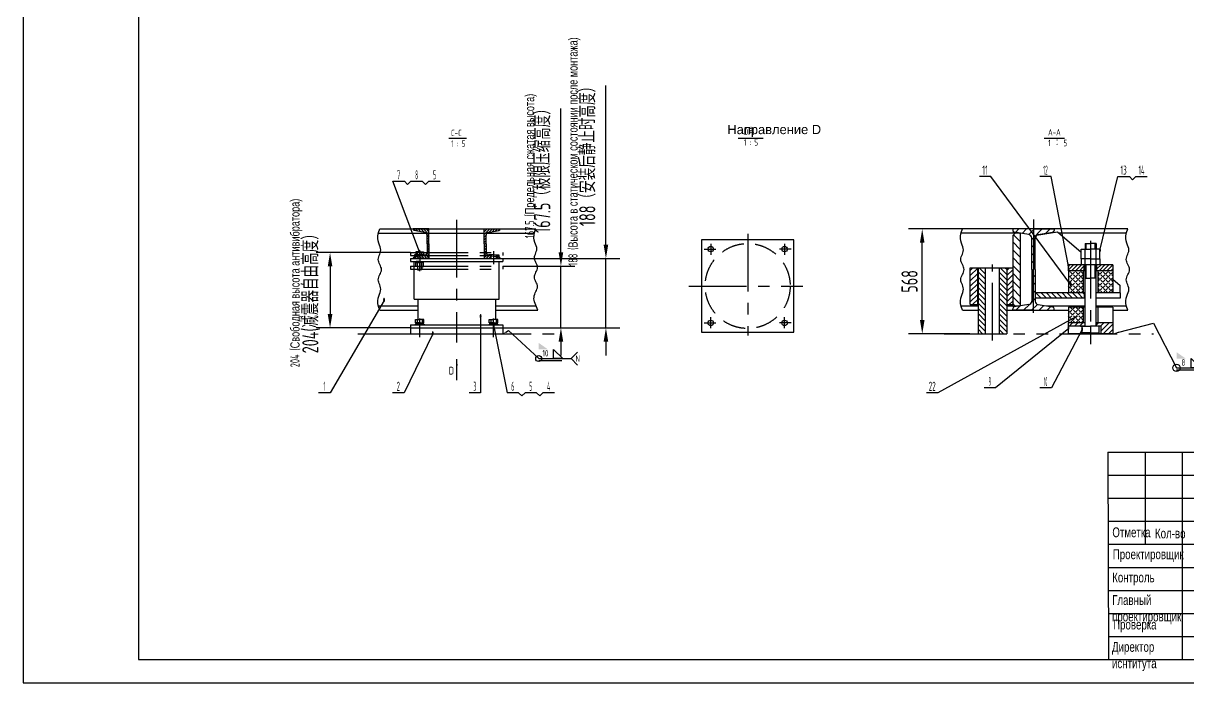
# Model space of a CAD drawing. Header units: millimetres. Extents: x 0 to 10500, y -288 to 7425.
# Drawn here: x 0 to 6308, y 0 to 3571 of the extents above; entities that cross this region are included whole.
import ezdxf
from ezdxf.enums import TextEntityAlignment as Align

# ---------------------------------------------------------------- set-up
doc = ezdxf.new("R2010")
doc.units = ezdxf.units.MM
doc.header["$LTSCALE"] = 250
for name, pattern in [('F', [0.75, 0.5, -0.25]), ('G', [2, 1.25, -0.25, 0.25, -0.25]), ('K', [2.5, 1.25, -0.25, 0.25, -0.25, 0.25, -0.25])]:
    doc.linetypes.add(name, pattern=pattern)
for name, color, linetype in [('01', 7, 'Continuous'), ('02', 1, 'Continuous'), ('04', 2, 'F'), ('05', 142, 'G'), ('07', 6, 'K'), ('08', 1, 'Continuous'), ('11', 3, 'Continuous'), ('13', 3, 'Continuous'), ('THICK', 7, 'Continuous')]:
    doc.layers.add(name, color=color, linetype=linetype)
doc.styles.get("Standard").update_dxf_attribs({"font": 'isocp', "width": 0.707, "bigfont": 'intecad.shx'})
doc.dimstyles.new('INTE', dxfattribs={"dimscale": 25, "dimtxt": 3.5, "dimasz": 3, "dimexe": 3, "dimexo": 0, "dimgap": 1, "dimtad": 1, "dimdsep": 46, "dimtxsty": 'Standard', "dimcen": 0, "dimclrd": 1, "dimclre": 1, "dimclrt": 3, "dimaunit": 1, "dimadec": 0, "dimazin": 0, "dimtfac": 1, "dimtmove": 0, "dimatfit": 0, "dimfxl": 0, "dimarcsym": 0})

# ---------------------------------------------------------------- blocks, each defined once
blk = doc.blocks.new('*D116')
at = {"layer": '08', "color": 1, "lineweight": -2}
for p, q in [((2912.3, 2331.1), (2912.3, 3109)), ((2597.3, 2256.1), (2987.3, 2256.1)), ((2912.3, 1921.1), (2912.3, 2256.1)), ((2597.3, 1921.1), (2987.3, 1921.1)), ((2912.3, 1846.1), (2912.3, 1771.1))]:
    blk.add_line(p, q, dxfattribs=at)
at = {"layer": '08', "color": 1}
for points in [[(2899.8, 2331.1), (2924.8, 2331.1), (2912.3, 2256.1)], [(2899.8, 1846.1), (2924.8, 1846.1), (2912.3, 1921.1)]]:
    blk.add_solid(points, dxfattribs=at)
at = {"layer": 'Defpoints', "color": 0}
for p in [(2597.3, 2256.1), (2597.3, 1921.1), (2912.3, 1921.1)]:
    blk.add_point(p, dxfattribs=at)
at = {"layer": '08', "color": 3, "insert": (2812, 2789.5), "char_height": 87.5, "attachment_point": 5, "rotation": 90}
blk.add_mtext('167.5（极限压缩高度）', dxfattribs=at)
blk = doc.blocks.new('*D117')
at = {"layer": '08', "color": 1, "lineweight": -2}
for p, q in [((3156.1, 2372.1), (3156.1, 3233.8)), ((2597.3, 2297.1), (3231.1, 2297.1)), ((3156.1, 1921.1), (3156.1, 2297.1)), ((2597.3, 1921.1), (3231.1, 1921.1)), ((3156.1, 1846.1), (3156.1, 1771.1))]:
    blk.add_line(p, q, dxfattribs=at)
at = {"layer": '08', "color": 1}
for points in [[(3143.6, 2372.1), (3168.6, 2372.1), (3156.1, 2297.1)], [(3143.6, 1846.1), (3168.6, 1846.1), (3156.1, 1921.1)]]:
    blk.add_solid(points, dxfattribs=at)
at = {"layer": 'Defpoints', "color": 0}
for p in [(2597.3, 2297.1), (2597.3, 1921.1), (3156.1, 1921.1)]:
    blk.add_point(p, dxfattribs=at)
at = {"layer": '08', "color": 3, "insert": (3055.9, 2868.3), "char_height": 87.5, "attachment_point": 5, "rotation": 90}
blk.add_mtext('188（安装后静止时高度）', dxfattribs=at)
blk = doc.blocks.new('*U26', base_point=(4377.4, 638.7))
at = {"layer": '01'}
blk.add_lwpolyline([(4802.8, 504.8), (4852.8, 454.8), (4802.8, 454.8)], close=True, dxfattribs=at)
blk.add_circle((4722.8, 454.8), 20, dxfattribs=at)
blk.add_solid([(4722.8, 539.8), (4772.8, 504.8), (4722.8, 454.8), (4722.8, 504.8)], dxfattribs=at)
at = {"layer": '02'}
for points in [[(4411.2, 647.7), (4597.9, 697.4), (4722.8, 454.8), (4897.8, 454.8)], [(4933.2, 490.1), (4897.8, 454.8), (4933.2, 419.4)]]:
    blk.add_lwpolyline(points, dxfattribs=at)
blk.add_lwpolyline([(4377.4, 638.7, 0, 8, 0), (4411.2, 647.7, 8, 8, 0)], format="xyseb", dxfattribs=at)
at = {"layer": '04'}
blk.add_line((4722.8, 444.3), (4897.8, 444.3), dxfattribs=at)
at = {"layer": '13', "width": 0.707}
blk.add_text('8', height=35, dxfattribs=at).set_placement((4749.8, 466.3))
at = {"layer": '13', "width": 1.010989}
blk.add_text('N', height=35, dxfattribs=at).set_placement((4922.8, 437.3), (4945.8, 437.3), align=Align.FIT)
blk = doc.blocks.new('*U7')
at = {"layer": '01'}
for p, q in [((-9.2, 3.1), (-9.2, 0)), ((0, 3.1), (-9.2, 3.1)), ((-9.2, 0), (0, 0)), ((0, 0), (-1.8, 3.1)), ((0, 3.1), (1.8, 0)), ((0, 3.1), (9.2, 3.1)), ((9.2, 0), (0, 0)), ((9.2, 3.1), (9.2, 0))]:
    blk.add_line(p, q, dxfattribs=at)
at = {"layer": '05'}
blk.add_line((0, 5.2), (0, -2.1), dxfattribs=at)
blk = doc.blocks.new('*D143')
at = {"layer": '08', "color": 1, "lineweight": -2}
for p, q in [((2097.3, 2329.1), (1586.8, 2329.1)), ((1661.8, 2254.1), (1661.8, 1996.1)), ((2097.3, 1921.1), (1586.8, 1921.1))]:
    blk.add_line(p, q, dxfattribs=at)
at = {"layer": '08', "color": 1}
for points in [[(1649.3, 2254.1), (1674.3, 2254.1), (1661.8, 2329.1)], [(1649.3, 1996.1), (1674.3, 1996.1), (1661.8, 1921.1)]]:
    blk.add_solid(points, dxfattribs=at)
at = {"layer": 'Defpoints', "color": 0}
for p in [(2097.3, 2329.1), (1661.8, 1921.1), (2097.3, 1921.1)]:
    blk.add_point(p, dxfattribs=at)
at = {"layer": '08', "color": 3, "insert": (1559.3, 2125.1), "char_height": 87.5, "attachment_point": 5, "rotation": 90}
blk.add_mtext('204(减震器自由高度）', dxfattribs=at)
blk = doc.blocks.new('*U144', base_point=(2797.7, 649.8))
at = {"layer": '01'}
blk.add_lwpolyline([(3072.4, 565.7), (3122.4, 515.7), (3072.4, 515.7)], close=True, dxfattribs=at)
blk.add_circle((2992.4, 515.7), 16, dxfattribs=at)
blk.add_solid([(2992.4, 600.7), (3042.4, 565.7), (2992.4, 515.7), (2992.4, 565.7)], dxfattribs=at)
at = {"layer": '02'}
blk.add_lwpolyline([(2797.7, 649.8, 0, 5.41, 0), (2813.5, 658.5, 5.41, 5.41, 0)], format="xyseb", dxfattribs=at)
for points in [[(2813.5, 658.5), (2829.3, 667.2), (2992.4, 515.7), (3167.4, 515.7)], [(3202.8, 551), (3167.4, 515.7), (3202.8, 480.3)]]:
    blk.add_lwpolyline(points, dxfattribs=at)
at = {"layer": '04'}
blk.add_line((2992.4, 505.2), (3167.4, 505.2), dxfattribs=at)
at = {"layer": '13', "width": 0.707}
blk.add_text('10', height=35, dxfattribs=at).set_placement((3012.4, 527.2))
at = {"layer": '13', "width": 1.010989}
blk.add_text('N', height=35, dxfattribs=at).set_placement((3192.4, 498.2), (3215.4, 498.2), align=Align.FIT)
blk = doc.blocks.new('*D151')
at = {"layer": '08', "color": 1, "lineweight": -2}
for p, q in [((5127.8, 2457.1), (4794.6, 2457.1)), ((4869.6, 1964.1), (4869.6, 2382.1)), ((5127.8, 1889.1), (4794.6, 1889.1))]:
    blk.add_line(p, q, dxfattribs=at)
at = {"layer": '08', "color": 1}
for points in [[(4857.1, 2382.1), (4882.1, 2382.1), (4869.6, 2457.1)], [(4857.1, 1964.1), (4882.1, 1964.1), (4869.6, 1889.1)]]:
    blk.add_solid(points, dxfattribs=at)
at = {"layer": 'Defpoints', "color": 0}
for p in [(4869.6, 2457.1), (5127.8, 2457.1), (5127.8, 1889.1)]:
    blk.add_point(p, dxfattribs=at)
at = {"layer": '08', "color": 3, "insert": (4800.8, 2173.1), "char_height": 87.5, "attachment_point": 5, "rotation": 90}
blk.add_mtext('568', dxfattribs=at)
blk = doc.blocks.new('*U166')
at = {"layer": '01'}
for points in [[(25, 292), (25, 5)], [(25, 5), (415, 5)]]:
    blk.add_lwpolyline(points, dxfattribs=at)
at = {"layer": '02'}
for points in [[(0, 297), (0, 0)], [(0, 0), (420, 0)]]:
    blk.add_lwpolyline(points, dxfattribs=at)

msp = doc.modelspace()

# ---------------------------------------------------------------- hatches: boundary and pattern name
at = {"layer": '02', "linetype": 'Continuous'}
h = msp.add_hatch(dxfattribs=at)
h.set_pattern_fill('_USER', color=1, scale=10, angle=315, style=0, pattern_type=0)
h.set_pattern_definition([(225, (5005.644, 5996.569), (-7.071068, 7.071068), [])])
h.paths.add_polyline_path([(2520.354, 2315.598, -0.36048732), (2507.326, 2331.32), (2507.326, 2377.064), (2507.326, 2422.808, -0.36048732), (2520.354, 2438.53), (2576.812, 2449.203, 0.36048732), (2583.326, 2457.064), (2497.326, 2457.064), (2497.326, 2377.064), (2497.326, 2297.064), (2533.326, 2297.064), (2533.326, 2313.146)])
h.paths.add_polyline_path([(2561.326, 2307.852), (2561.326, 2297.064), (2583.326, 2297.064, 0.36048732), (2576.812, 2304.925)])
h = msp.add_hatch(dxfattribs=at)
h.set_pattern_fill('_USER', color=1, scale=30, angle=45, style=0, pattern_type=0)
h.set_pattern_definition([(45, (-10017.83, -3025.265), (-21.213203, 21.213203), [])])
edge = h.paths.add_edge_path()
edge.add_line((5584.074, 2457.064), (5584.074, 2449.138))
edge.add_arc((5574.474, 2449.138), 9.6, -80.5376778, 0, ccw=False)
edge.add_line((5576.052, 2439.669), (5497.45, 2426.568))
edge.add_arc((5500.574, 2407.827), 19, 99.4623222, 180)
edge.add_line((5481.574, 2407.827), (5481.574, 2237.064))
edge.add_line((5481.574, 2237.064), (5481.574, 2066.301))
edge.add_arc((5500.574, 2066.301), 19, 180, 260.5376778)
edge.add_line((5497.45, 2047.56), (5576.052, 2034.459))
edge.add_arc((5574.474, 2024.99), 9.6, 0, 80.5376778, ccw=False)
edge.add_line((5584.074, 2024.99), (5584.074, 2017.064))
edge.add_line((5584.074, 2017.064), (5472.074, 2017.064))
edge.add_line((5472.074, 2017.064), (5360.074, 2017.064))
edge.add_line((5360.074, 2017.064), (5360.074, 2024.99))
edge.add_arc((5369.674, 2024.99), 9.6, 99.4623222, 180, ccw=False)
edge.add_line((5368.096, 2034.459), (5446.697, 2047.56))
edge.add_arc((5443.574, 2066.301), 19, 279.4623222, 360)
edge.add_line((5462.574, 2066.301), (5462.574, 2237.064))
edge.add_line((5462.574, 2237.064), (5462.574, 2407.827))
edge.add_arc((5443.574, 2407.827), 19, 0, 80.5376778)
edge.add_line((5446.697, 2426.568), (5368.096, 2439.669))
edge.add_arc((5369.674, 2449.138), 9.6, 180, 260.5376778, ccw=False)
edge.add_line((5360.074, 2449.138), (5360.074, 2457.064))
edge.add_line((5360.074, 2457.064), (5472.074, 2457.064))
edge.add_line((5472.074, 2457.064), (5584.074, 2457.064))
edge = h.paths.add_edge_path(flags=16)
edge.add_line((5472.074, 2457.064), (5360.074, 2457.064))
h = msp.add_hatch(dxfattribs=at)
h.set_pattern_fill('_USER', color=1, scale=4, angle=45, style=0, pattern_type=0)
h.set_pattern_definition([(135, (5005.6435, 5996.569), (2.828427, 2.828427), [])])
h.paths.add_polyline_path([(2575.326, 2305.206), (2575.326, 2317.299), (2560.826, 2317.299), (2560.826, 2307.947)])
h.paths.add_polyline_path([(2519.326, 2317.299), (2519.326, 2315.828, 0.01645939), (2520.354, 2315.598), (2533.826, 2313.051), (2533.826, 2317.299)])
h = msp.add_hatch(dxfattribs=at)
h.set_pattern_fill('_USER', color=1, scale=15, angle=45, style=0, pattern_type=0)
h.set_pattern_definition([(45, (1687.432, 3267.045), (-10.6066, 10.6066), [])])
h.paths.add_polyline_path([(5815.947, 2263.064), (5815.947, 2231.064), (5901.573, 2231.064), (5901.573, 2263.064)])
h.paths.add_polyline_path([(5747.198, 2263.064), (5661.573, 2263.064), (5661.573, 2231.064), (5747.198, 2231.064)])
h.paths.add_polyline_path([(5652.711, 2251.696), (5671.675, 2251.696), (5671.675, 2276.312), (5652.711, 2276.312)], flags=9)
h = msp.add_hatch(dxfattribs=at)
h.set_pattern_fill('_USER', color=1, scale=20, angle=45, style=0, pattern_type=0)
h.set_pattern_definition([(45, (-2228.36, 446.149), (-14.142136, 14.142136), [])])
h.paths.add_polyline_path([(5360.074, 2247.064), (5330.074, 2247.064), (5330.074, 2047.064), (5360.074, 2047.064)])
h.paths.add_polyline_path([(5170.074, 2247.064), (5130.074, 2247.064), (5130.074, 2047.064), (5170.074, 2047.064)])
h = msp.add_hatch(dxfattribs=at)
h.set_pattern_fill('_USER', color=1, scale=20, angle=135, style=0, pattern_type=0)
h.set_pattern_definition([(135, (12867.486, -9769.873), (-14.142136, -14.142136), [])])
h.paths.add_polyline_path([(5172.074, 1889.064), (5212.074, 1889.064), (5212.074, 2247.064), (5172.074, 2247.064)])
h.paths.add_polyline_path([(5288.074, 1889.064), (5328.074, 1889.064), (5328.074, 2247.064), (5288.074, 2247.064)])
h = msp.add_hatch(dxfattribs=at)
h.set_pattern_fill('ANGLE', color=1, scale=3, angle=45, style=0)
h.set_pattern_definition([(45, (1135.383, 1190.261), (-14.81742, 14.81742), [15.24, -5.715]), (135, (1135.383, 1190.261), (-14.81742, -14.81742), [15.24, -5.715])])
h.paths.add_polyline_path([(5661.573, 2111.064), (5741.573, 2111.064), (5741.573, 2231.064), (5661.573, 2231.064)])
h.paths.add_polyline_path([(5821.573, 2111.064), (5901.573, 2111.064), (5901.573, 2231.064), (5821.573, 2231.064)])
h = msp.add_hatch(dxfattribs=at)
h.set_pattern_fill('_USER', color=1, scale=20, angle=315, style=0, pattern_type=0)
h.set_pattern_definition([(315, (-4036.244, 2921.309), (14.142136, 14.142136), [])])
h.paths.add_polyline_path([(5747.577, 2083.064), (5747.577, 2111.064), (5481.574, 2111.064), (5481.574, 2083.064)])
h = msp.add_hatch(dxfattribs=at)
h.set_pattern_fill('ANGLE', color=1, scale=3, angle=45, style=0)
h.set_pattern_definition([(45, (1135.383, 1028.261), (-14.81742, 14.81742), [15.24, -5.715]), (135, (1135.383, 1028.261), (-14.81742, -14.81742), [15.24, -5.715])])
h.paths.add_polyline_path([(5741.573, 2033.064), (5661.573, 2033.064), (5661.573, 1949.064), (5741.573, 1949.064)])
h = msp.add_hatch(dxfattribs=at)
h.set_pattern_fill('_USER', color=1, scale=20, angle=45, style=0, pattern_type=0)
h.set_pattern_definition([(45, (1619.328, 1307.421), (-14.14214, 14.14214), [])])
h.paths.add_polyline_path([(5813.573, 1949.064), (5813.573, 1931.064), (5827.573, 1931.064), (5836.661, 1931.064), (5836.661, 1889.064), (5901.573, 1889.064), (5901.573, 1949.064)])
h.paths.add_polyline_path([(5661.573, 1949.064), (5661.573, 1931.064), (5751.573, 1931.064), (5751.573, 1949.064)])

# ---------------------------------------------------------------- linework, layer by layer
for p, q in [((2117.326, 2077.635), (2117.326, 2281.064)), ((2577.326, 2077.635), (2577.326, 2281.064))]:
    msp.add_line(p, q)
at = {"layer": '01'}
for p, q in [((2305.742, 2948.804), (2400.147, 2948.804)), ((3872.236, 2948.804), (4007.785, 2948.804)), ((5530.229, 2948.804), (5639.335, 2948.804)), ((1923.195, 2434.064), (2182.697, 2434.064)), ((1931.508, 2457.064), (2777.057, 2457.064)), ((2197.326, 2434.064), (2497.326, 2434.064)), ((2511.955, 2434.064), (2768.932, 2434.064)), ((5372.591, 2434.064), (5079.047, 2434.064)), ((5983.705, 2457.064), (5087.36, 2457.064)), ((5360.074, 2457.064), (5360.074, 2449.138)), ((5372.866, 2434.339), (5360.074, 2421.547)), ((5446.697, 2426.568), (5368.096, 2439.669)), ((5400.074, 2434.339), (5372.866, 2434.339)), ((5489.409, 2423.201), (5601.76, 2441.926)), ((5497.45, 2426.568), (5576.052, 2439.669)), ((5584.074, 2457.064), (5584.074, 2449.138)), ((5975.392, 2434.064), (5610.945, 2434.064)), ((2119.326, 2317.299), (2119.326, 2305.206)), ((2147.326, 2317.299), (2119.326, 2317.299)), ((2127.296, 2274.864), (2147.326, 2274.864)), ((2127.296, 2253.264), (2127.296, 2274.864)), ((2147.326, 2281.064), (2128.926, 2281.064)), ((2128.926, 2281.064), (2128.926, 2274.864)), ((2128.926, 2274.864), (2147.326, 2274.864)), ((2135.326, 2253.264), (2135.326, 2274.864)), ((2147.326, 2274.864), (2143.746, 2281.064)), ((2147.326, 2317.299), (2175.326, 2317.299)), ((2147.326, 2281.064), (2150.906, 2274.864)), ((2147.326, 2281.064), (2165.726, 2281.064)), ((2165.726, 2274.864), (2147.326, 2274.864)), ((2167.356, 2274.864), (2147.326, 2274.864)), ((2159.326, 2253.264), (2159.326, 2274.864)), ((2165.726, 2281.064), (2165.726, 2274.864)), ((2167.356, 2253.264), (2167.356, 2274.864)), ((2175.326, 2317.299), (2175.326, 2315.828)), ((2547.326, 2317.299), (2519.326, 2317.299)), ((2519.326, 2317.299), (2519.326, 2315.828)), ((2533.326, 2313.146), (2533.326, 2297.064)), ((2533.826, 2317.299), (2533.826, 2313.051)), ((2547.326, 2317.299), (2575.326, 2317.299)), ((2560.826, 2317.299), (2560.826, 2307.947)), ((2561.326, 2307.852), (2561.326, 2297.064)), ((2575.326, 2317.299), (2575.326, 2305.206)), ((5751.573, 2263.064), (5751.573, 2295.233)), ((5811.573, 2263.064), (5811.573, 2295.233)), ((2147.326, 2253.264), (2127.296, 2253.264)), ((2135.326, 2253.264), (2135.326, 2236.299)), ((2135.326, 2236.299), (2147.326, 2236.299)), ((2147.326, 2253.264), (2167.356, 2253.264)), ((2159.326, 2236.299), (2147.326, 2236.299)), ((2159.326, 2253.264), (2159.326, 2236.299)), ((5751.573, 1949.064), (5751.573, 2263.064)), ((5811.573, 1949.064), (5811.573, 2263.064)), ((5751.573, 2190.464), (5781.573, 2190.464)), ((5811.573, 2190.464), (5781.573, 2190.464)), ((5941.573, 2111.064), (5941.573, 2151.064)), ((5747.577, 2111.064), (5747.577, 2083.064)), ((1923.195, 2040.064), (2137.326, 2040.064)), ((2557.326, 2040.064), (2777.523, 2040.064)), ((5372.866, 2039.789), (5360.074, 2052.581)), ((5360.074, 2017.064), (5360.074, 2024.99)), ((5446.697, 2047.56), (5368.096, 2034.459)), ((5400.074, 2039.789), (5372.866, 2039.789)), ((5497.45, 2047.56), (5576.052, 2034.459)), ((5584.074, 2017.064), (5584.074, 2024.99)), ((1931.508, 2017.064), (2137.326, 2017.064)), ((2124.546, 1965.864), (2147.326, 1965.864)), ((2124.546, 1948.264), (2124.546, 1965.864)), ((2133.326, 1965.864), (2133.326, 1948.264)), ((2170.106, 1965.864), (2147.326, 1965.864)), ((2161.326, 1965.864), (2161.326, 1948.264)), ((2170.106, 1948.264), (2170.106, 1965.864)), ((2524.546, 1965.864), (2547.326, 1965.864)), ((2524.546, 1948.264), (2524.546, 1965.864)), ((2533.326, 1965.864), (2533.326, 1948.264)), ((2570.106, 1965.864), (2547.326, 1965.864)), ((2557.326, 2017.064), (2788.097, 2017.064)), ((2561.326, 1965.864), (2561.326, 1948.264)), ((2570.106, 1948.264), (2570.106, 1965.864)), ((2147.326, 1942.064), (2123.326, 1942.064)), ((2123.326, 1942.064), (2123.326, 1937.064)), ((2123.326, 1937.064), (2147.326, 1937.064)), ((2147.326, 1948.264), (2124.546, 1948.264)), ((2147.326, 1948.264), (2170.106, 1948.264)), ((2147.326, 1942.064), (2171.326, 1942.064)), ((2171.326, 1937.064), (2147.326, 1937.064)), ((2171.326, 1942.064), (2171.326, 1937.064)), ((2547.326, 1942.064), (2523.326, 1942.064)), ((2523.326, 1942.064), (2523.326, 1937.064)), ((2523.326, 1937.064), (2547.326, 1937.064)), ((2547.326, 1948.264), (2524.546, 1948.264)), ((2547.326, 1948.264), (2570.106, 1948.264)), ((2547.326, 1942.064), (2571.326, 1942.064)), ((2571.326, 1937.064), (2547.326, 1937.064)), ((2571.326, 1942.064), (2571.326, 1937.064)), ((5172.074, 1889.064), (5328.074, 1889.064))]:
    msp.add_line(p, q, dxfattribs=at)
at = {"layer": '01', "color": 7, "linetype": 'Continuous'}
for p, q in [((2197.326, 2457.064), (2111.326, 2457.064)), ((2174.298, 2438.53), (2117.84, 2449.203)), ((2187.326, 2377.064), (2187.326, 2422.808)), ((2197.326, 2377.064), (2197.326, 2457.064)), ((2497.326, 2457.064), (2583.326, 2457.064)), ((2497.326, 2377.064), (2497.326, 2457.064)), ((2507.326, 2377.064), (2507.326, 2422.808)), ((2520.354, 2438.53), (2576.812, 2449.203)), ((5472.074, 2457.064), (5360.074, 2457.064)), ((5472.074, 2457.064), (5360.074, 2457.064)), ((5360.074, 2421.547), (5360.074, 2047.064)), ((5400.074, 2434.339), (5400.074, 2039.789)), ((5462.574, 2237.064), (5462.574, 2407.827)), ((5472.074, 2457.064), (5584.074, 2457.064)), ((5481.574, 2237.064), (5481.574, 2407.827)), ((5601.76, 2441.926), (5730.723, 2331.54)), ((2187.326, 2377.064), (2187.326, 2331.32)), ((2197.326, 2377.064), (2197.326, 2297.064)), ((2497.326, 2377.064), (2497.326, 2297.064)), ((2507.326, 2377.064), (2507.326, 2331.32)), ((5730.723, 2348.033), (5781.573, 2348.033)), ((5730.723, 2295.233), (5730.723, 2348.033)), ((5751.573, 2379.064), (5781.573, 2379.064)), ((5751.573, 2379.064), (5751.573, 2348.033)), ((5751.573, 2295.233), (5751.573, 2348.033)), ((5811.573, 2379.064), (5781.573, 2379.064)), ((5832.423, 2348.033), (5781.573, 2348.033)), ((5811.573, 2379.064), (5811.573, 2348.033)), ((5811.573, 2295.233), (5811.573, 2348.033)), ((5832.423, 2295.233), (5832.423, 2348.033)), ((2097.326, 2297.064), (2597.326, 2297.064)), ((2097.326, 2297.064), (2097.326, 2281.064)), ((2097.326, 2297.064), (2097.326, 2281.064)), ((2097.326, 2281.064), (2597.326, 2281.064)), ((2197.326, 2297.064), (2111.326, 2297.064)), ((2174.298, 2315.598), (2117.84, 2304.925)), ((2127.296, 2332.299), (2127.296, 2317.299)), ((2147.326, 2332.299), (2127.296, 2332.299)), ((2127.296, 2317.299), (2147.326, 2317.299)), ((2147.326, 2317.299), (2129.326, 2317.299)), ((2135.326, 2317.299), (2135.326, 2332.299)), ((2147.326, 2332.299), (2167.356, 2332.299)), ((2167.356, 2317.299), (2147.326, 2317.299)), ((2147.326, 2317.299), (2165.326, 2317.299)), ((2159.326, 2317.299), (2159.326, 2332.299)), ((2167.356, 2332.299), (2167.356, 2317.299)), ((2497.326, 2297.064), (2583.326, 2297.064)), ((2520.354, 2315.598), (2576.812, 2304.925)), ((2597.326, 2297.064), (2597.326, 2281.064)), ((2597.326, 2297.064), (2597.326, 2281.064)), ((5781.573, 2295.233), (5730.723, 2295.233)), ((5730.723, 2295.233), (5730.723, 2263.064)), ((5781.573, 2295.233), (5832.423, 2295.233)), ((5832.423, 2295.233), (5832.423, 2263.064)), ((5130.074, 2047.064), (5130.074, 2247.064)), ((5130.074, 2247.064), (5360.074, 2247.064)), ((5170.074, 2047.064), (5170.074, 2247.064)), ((5172.074, 2247.064), (5172.074, 1889.064)), ((5212.074, 1889.064), (5212.074, 2247.064)), ((5288.074, 1889.064), (5288.074, 2247.064)), ((5328.074, 2247.064), (5328.074, 1889.064)), ((5330.074, 2047.064), (5330.074, 2247.064)), ((5462.574, 2237.064), (5462.574, 2066.301)), ((5481.574, 2237.064), (5481.574, 2066.301)), ((5901.573, 2263.064), (5661.573, 2263.064)), ((5661.573, 2231.064), (5661.573, 2263.064)), ((5661.573, 2231.064), (5661.573, 2111.064)), ((5751.573, 2231.064), (5661.573, 2231.064)), ((5832.423, 2263.064), (5730.723, 2263.064)), ((5741.573, 2231.064), (5741.573, 2111.064)), ((5747.198, 2231.064), (5747.198, 2263.064)), ((5901.573, 2231.064), (5811.573, 2231.064)), ((5815.947, 2231.064), (5815.947, 2263.064)), ((5821.573, 2231.064), (5821.573, 2111.064)), ((5901.573, 2263.064), (5901.573, 2231.064)), ((5901.573, 2231.064), (5901.573, 2111.064)), ((5901.573, 2185.302), (5941.573, 2151.064)), ((5697.754, 2111.064), (5481.574, 2111.064)), ((5751.573, 2083.064), (5481.574, 2083.064)), ((5751.573, 2111.064), (5697.754, 2111.064)), ((5941.573, 2111.064), (5811.573, 2111.064)), ((5941.573, 2083.064), (5811.573, 2083.064)), ((5941.573, 2111.064), (5941.573, 2083.064)), ((2117.326, 2077.635), (2577.326, 2077.635)), ((2137.326, 2077.635), (2137.326, 1965.864)), ((2557.326, 2077.635), (2557.326, 1965.864)), ((5079.047, 2040.064), (5172.074, 2040.064)), ((5130.074, 2047.064), (5172.074, 2047.064)), ((5328.074, 2047.064), (5360.074, 2047.064)), ((5328.074, 2040.064), (5372.591, 2040.064)), ((5542.424, 2040.064), (5751.573, 2040.064)), ((5751.573, 2033.064), (5661.573, 2033.064)), ((5661.573, 2033.064), (5661.573, 1949.064)), ((5741.573, 2033.064), (5741.573, 1949.064)), ((5811.573, 2040.064), (5975.392, 2040.064)), ((5901.573, 2033.064), (5811.573, 2033.064)), ((5821.573, 2033.064), (5821.573, 1949.064)), ((5901.573, 2033.064), (5901.573, 1949.064)), ((5087.36, 2017.064), (5172.074, 2017.064)), ((5328.074, 2017.064), (5661.573, 2017.064)), ((5472.074, 2017.064), (5360.074, 2017.064)), ((5472.074, 2017.064), (5584.074, 2017.064)), ((5901.573, 2017.064), (5983.705, 2017.064)), ((2097.326, 1937.064), (2597.326, 1937.064)), ((2097.326, 1937.064), (2097.326, 1921.064)), ((2097.326, 1921.064), (2597.326, 1921.064)), ((2097.326, 1921.064), (2097.326, 1889.064)), ((2597.326, 1937.064), (2597.326, 1921.064)), ((2597.326, 1921.064), (2597.326, 1889.064)), ((5661.573, 1889.064), (5661.573, 1949.064)), ((5751.573, 1949.064), (5661.573, 1949.064)), ((5751.573, 1931.064), (5661.573, 1931.064)), ((5726.484, 1931.064), (5751.573, 1931.064)), ((5735.573, 1931.064), (5781.573, 1931.064)), ((5735.573, 1893.664), (5735.573, 1931.064)), ((5781.573, 1893.664), (5735.573, 1893.664)), ((5751.573, 1931.064), (5751.573, 1949.064)), ((5781.573, 1931.064), (5781.573, 1893.664)), ((5827.573, 1931.064), (5781.573, 1931.064)), ((5781.573, 1893.664), (5827.573, 1893.664)), ((5901.573, 1949.064), (5811.573, 1949.064)), ((5811.573, 1931.064), (5811.573, 1949.064)), ((5836.661, 1931.064), (5811.573, 1931.064)), ((5813.573, 1931.064), (5813.573, 1949.064)), ((5827.573, 1893.664), (5827.573, 1931.064)), ((5836.661, 1931.064), (5836.661, 1889.064)), ((5901.573, 1949.064), (5901.573, 1889.064)), ((2097.326, 1889.064), (2597.326, 1889.064)), ((5901.573, 1889.064), (5661.573, 1889.064))]:
    msp.add_line(p, q, dxfattribs=at)
msp.add_lwpolyline([(3673.95, 1898.034), (4173.95, 1898.034), (4173.95, 2398.034), (3673.95, 2398.034)], close=True, dxfattribs=at)
for centre in [(3723.95, 2348.034), (4123.95, 2348.034), (3723.95, 1948.034), (4123.95, 1948.034)]:
    msp.add_circle(centre, 15, dxfattribs=at)
for centre, radius, start, end in [((2119.326, 2457.064), 8, 180, 259.2943623), ((2171.326, 2422.808), 16, 0, 79.2943623), ((2523.326, 2422.808), 16, 100.7056377, 180), ((2575.326, 2457.064), 8, 280.7056377, 0), ((2119.326, 2297.064), 8, 100.7056377, 180), ((2171.326, 2331.32), 16, 280.7056377, 0), ((2523.326, 2331.32), 16, 180, 259.2943623), ((2575.326, 2297.064), 8, 0, 79.2943623)]:
    msp.add_arc(centre, radius, start, end, dxfattribs=at)
at = {"layer": '01'}
for centre, radius, start, end in [((5369.674, 2449.138), 9.6, 180, 260.5376778), ((5443.574, 2407.827), 19, 0, 80.5376778), ((5500.574, 2407.827), 19, 99.4623222, 180), ((5574.474, 2449.138), 9.6, 279.4623222, 0), ((5369.674, 2024.99), 9.6, 99.4623222, 180), ((5443.574, 2066.301), 19, 279.4623222, 0), ((5500.574, 2066.301), 19, 180, 260.5376778), ((5574.474, 2024.99), 9.6, 0, 80.5376778)]:
    msp.add_arc(centre, radius, start, end, dxfattribs=at)
at = {"layer": '02'}
for p, q in [((2146.247, 2332.299), (2002.216, 2715.283)), ((2002.216, 2715.283), (2064.216, 2715.283)), ((2064.216, 2715.283), (2081.894, 2697.605)), ((2081.894, 2697.605), (2099.572, 2715.283)), ((2099.572, 2715.283), (2161.572, 2715.283)), ((2161.572, 2715.283), (2179.249, 2697.605)), ((2179.249, 2697.605), (2196.927, 2715.283)), ((2196.927, 2715.283), (2258.927, 2715.283)), ((5240.966, 2740.781), (5178.966, 2740.781)), ((5674.429, 2155.297), (5240.966, 2740.781)), ((5568.437, 2740.781), (5506.437, 2740.781)), ((5661.573, 2255.064), (5568.437, 2740.781)), ((5832.423, 2340.033), (5929.497, 2740.781)), ((5929.497, 2740.781), (5991.497, 2740.781)), ((5991.497, 2740.781), (6009.175, 2723.103)), ((6009.175, 2723.103), (6026.853, 2740.781)), ((6026.853, 2740.781), (6088.853, 2740.781)), ((2137.726, 2236.299), (2137.726, 2253.264)), ((2156.926, 2236.299), (2156.926, 2253.264)), ((5757.573, 2190.464), (5757.573, 2263.064)), ((5805.573, 2190.464), (5805.573, 2263.064)), ((1954.306, 2070.107), (1661.506, 1570.337)), ((2477.233, 1981.844), (2477.325, 1570.337)), ((5705.862, 1983.78), (4954.622, 1570.337)), ((2547.326, 1937.064), (2620.494, 1570.337)), ((5663.344, 1918.259), (5266.792, 1595.835)), ((5735.573, 1912.329), (5569.377, 1595.835)), ((2218.024, 1889.064), (2062.555, 1570.337)), ((2348.818, 1637.895), (2348.818, 1751.895)), ((5266.792, 1595.835), (5204.792, 1595.835)), ((5569.377, 1595.835), (5507.377, 1595.835)), ((1661.506, 1570.337), (1599.506, 1570.337)), ((2062.555, 1570.337), (2000.555, 1570.337)), ((2477.325, 1570.337), (2415.325, 1570.337)), ((2682.494, 1570.337), (2620.494, 1570.337)), ((2700.172, 1552.66), (2682.494, 1570.337)), ((2717.85, 1570.337), (2700.172, 1552.66)), ((2779.85, 1570.337), (2717.85, 1570.337)), ((2797.527, 1552.66), (2779.85, 1570.337)), ((2815.205, 1570.337), (2797.527, 1552.66)), ((2877.205, 1570.337), (2815.205, 1570.337)), ((4954.622, 1570.337), (4892.622, 1570.337))]:
    msp.add_line(p, q, dxfattribs=at)
at = {"layer": '02', "color": 1, "linetype": 'Continuous'}
for p, q in [((2111.326, 2457.023), (2119.45, 2448.899)), ((2125.427, 2457.064), (2136.889, 2445.602)), ((2139.569, 2457.064), (2154.328, 2442.305)), ((2153.712, 2457.064), (2171.768, 2439.008)), ((2167.854, 2457.064), (2197.326, 2427.592)), ((2181.996, 2457.064), (2197.326, 2441.734)), ((2187.313, 2423.463), (2197.326, 2413.449)), ((2187.326, 2409.307), (2197.326, 2399.307)), ((2196.138, 2457.064), (2197.326, 2455.876)), ((5363.756, 2425.229), (5400.074, 2388.912)), ((5397.073, 2434.339), (5400.074, 2431.339)), ((2187.326, 2395.165), (2197.326, 2385.165)), ((2187.326, 2381.023), (2197.326, 2371.023)), ((2187.326, 2366.881), (2197.326, 2356.881)), ((2187.326, 2352.739), (2197.326, 2342.739)), ((2187.326, 2338.597), (2197.326, 2328.597)), ((5360.074, 2386.486), (5400.074, 2346.486)), ((5360.074, 2344.059), (5400.074, 2304.059)), ((5757.573, 2348.033), (5757.573, 2379.064)), ((5805.573, 2348.033), (5805.573, 2379.064)), ((2112.162, 2300.624), (2115.722, 2297.064)), ((2121.341, 2305.587), (2129.864, 2297.064)), ((2133.042, 2308.028), (2144.006, 2297.064)), ((2133.235, 2307.835), (2133.326, 2307.744)), ((2145.128, 2310.084), (2158.148, 2297.064)), ((2157.022, 2312.332), (2172.29, 2297.064)), ((2168.916, 2314.581), (2186.432, 2297.064)), ((2179.855, 2317.783), (2197.326, 2300.312)), ((2186.244, 2325.536), (2197.326, 2314.454)), ((5360.074, 2301.633), (5400.074, 2261.633)), ((5360.074, 2259.207), (5400.074, 2219.207)), ((5360.074, 2216.78), (5400.074, 2176.78)), ((5360.074, 2174.354), (5400.074, 2134.354)), ((5360.074, 2131.927), (5400.074, 2091.927)), ((5360.074, 2089.501), (5400.074, 2049.501))]:
    msp.add_line(p, q, dxfattribs=at)
at = {"layer": '02'}
for points in [[(1931.508, 2017.064), (1923.937, 2036.445), (1920.439, 2053.516), (1920.138, 2068.546), (1922.158, 2081.804), (1925.621, 2093.557), (1929.652, 2104.076), (1933.373, 2113.627), (1935.908, 2122.481), (1936.604, 2130.868), (1935.702, 2138.88), (1933.665, 2146.57), (1930.958, 2153.991), (1928.045, 2161.197), (1925.389, 2168.242), (1923.456, 2175.18), (1922.708, 2182.064), (1923.464, 2188.939), (1925.458, 2195.814), (1928.277, 2202.689), (1931.508, 2209.564), (1934.739, 2216.439), (1937.558, 2223.314), (1939.552, 2230.189), (1940.308, 2237.064), (1939.552, 2243.939), (1937.558, 2250.814), (1934.739, 2257.689), (1931.508, 2264.564), (1928.277, 2271.439), (1925.458, 2278.314), (1923.464, 2285.189), (1922.708, 2292.064), (1923.456, 2298.948), (1925.389, 2305.886), (1928.045, 2312.931), (1930.958, 2320.137), (1933.665, 2327.558), (1935.702, 2335.248), (1936.604, 2343.259), (1935.908, 2351.647), (1933.373, 2360.501), (1929.652, 2370.052), (1925.621, 2380.571), (1922.158, 2392.324), (1920.138, 2405.582), (1920.439, 2420.612), (1923.937, 2437.683), (1931.508, 2457.064)], [(2788.097, 2017.064), (2783.919, 2025.818), (2779.792, 2034.772), (2775.904, 2043.84), (2772.442, 2052.935), (2769.596, 2061.97), (2767.554, 2070.857), (2766.503, 2079.512), (2766.632, 2087.845), (2768.037, 2095.795), (2770.444, 2103.388), (2773.485, 2110.675), (2776.796, 2117.708), (2780.009, 2124.538), (2782.758, 2131.215), (2784.676, 2137.79), (2785.397, 2144.314), (2784.68, 2150.83), (2782.791, 2157.345), (2780.119, 2163.861), (2777.057, 2170.376), (2773.995, 2176.892), (2771.323, 2183.408), (2769.434, 2189.923), (2768.717, 2196.439), (2769.434, 2202.955), (2771.323, 2209.47), (2773.995, 2215.986), (2777.057, 2222.501), (2780.119, 2229.017), (2782.791, 2235.533), (2784.68, 2242.048), (2785.397, 2248.564), (2784.68, 2255.08), (2782.791, 2261.595), (2780.119, 2268.111), (2777.057, 2274.626), (2773.995, 2281.142), (2771.323, 2287.658), (2769.434, 2294.173), (2768.717, 2300.689), (2769.425, 2307.213), (2771.258, 2313.788), (2773.775, 2320.465), (2776.536, 2327.294), (2779.101, 2334.328), (2781.031, 2341.615), (2781.887, 2349.208), (2781.227, 2357.158), (2778.824, 2365.548), (2775.298, 2374.601), (2771.478, 2384.569), (2768.196, 2395.708), (2766.282, 2408.273), (2766.567, 2422.518), (2769.882, 2438.696), (2777.057, 2457.064)], [(5087.36, 2017.064), (5079.789, 2036.445), (5076.291, 2053.516), (5075.99, 2068.546), (5078.01, 2081.804), (5081.473, 2093.557), (5085.504, 2104.076), (5089.225, 2113.627), (5091.76, 2122.481), (5092.456, 2130.868), (5091.554, 2138.88), (5089.517, 2146.57), (5086.81, 2153.991), (5083.897, 2161.197), (5081.241, 2168.242), (5079.308, 2175.18), (5078.56, 2182.064), (5079.316, 2188.939), (5081.31, 2195.814), (5084.129, 2202.689), (5087.36, 2209.564), (5090.591, 2216.439), (5093.41, 2223.314), (5095.404, 2230.189), (5096.16, 2237.064), (5095.404, 2243.939), (5093.41, 2250.814), (5090.591, 2257.689), (5087.36, 2264.564), (5084.129, 2271.439), (5081.31, 2278.314), (5079.316, 2285.189), (5078.56, 2292.064), (5079.308, 2298.948), (5081.241, 2305.886), (5083.897, 2312.931), (5086.81, 2320.137), (5089.517, 2327.558), (5091.554, 2335.248), (5092.456, 2343.259), (5091.76, 2351.647), (5089.225, 2360.501), (5085.504, 2370.052), (5081.473, 2380.571), (5078.01, 2392.324), (5075.99, 2405.582), (5076.291, 2420.612), (5079.789, 2437.683), (5087.36, 2457.064)], [(5983.705, 2017.064), (5976.134, 2036.445), (5972.636, 2053.516), (5972.335, 2068.546), (5974.355, 2081.804), (5977.818, 2093.557), (5981.849, 2104.076), (5985.57, 2113.627), (5988.105, 2122.481), (5988.801, 2130.868), (5987.899, 2138.88), (5985.862, 2146.57), (5983.155, 2153.991), (5980.241, 2161.197), (5977.586, 2168.242), (5975.652, 2175.18), (5974.905, 2182.064), (5975.661, 2188.939), (5977.655, 2195.814), (5980.474, 2202.689), (5983.705, 2209.564), (5986.936, 2216.439), (5989.755, 2223.314), (5991.749, 2230.189), (5992.505, 2237.064), (5991.749, 2243.939), (5989.755, 2250.814), (5986.936, 2257.689), (5983.705, 2264.564), (5980.474, 2271.439), (5977.655, 2278.314), (5975.661, 2285.189), (5974.905, 2292.064), (5975.652, 2298.948), (5977.586, 2305.886), (5980.241, 2312.931), (5983.155, 2320.137), (5985.862, 2327.558), (5987.899, 2335.248), (5988.801, 2343.259), (5988.105, 2351.647), (5985.57, 2360.501), (5981.849, 2370.052), (5977.818, 2380.571), (5974.355, 2392.324), (5972.335, 2405.582), (5972.636, 2420.612), (5976.134, 2437.683), (5983.705, 2457.064)]]:
    msp.add_lwpolyline(points, dxfattribs=at)
msp.add_lwpolyline([(2348.818, 1715.895, 9, 0, 0), (2348.818, 1751.895, 0, 0, 0)], format="xyseb", dxfattribs=at)
at = {"layer": '04', "color": 2, "linetype": 'F'}
msp.add_circle((3923.95, 2148.034), 230, dxfattribs=at)
at = {"layer": '05', "color": 4, "linetype": 'G'}
msp.add_line((2347.326, 2506.973), (2347.326, 1841.369), dxfattribs=at)
at = {"layer": '05'}
for p, q in [((5472.074, 2507.574), (5472.074, 2237.064)), ((3923.95, 2431.373), (3923.95, 1880.25)), ((2147.326, 2338.254), (2147.326, 2250.673)), ((2547.326, 2337.429), (2547.326, 2266.55)), ((3688.423, 2348.034), (3751.544, 2348.034)), ((3723.95, 2376.76), (3723.95, 2317.47)), ((4159.478, 2348.034), (4096.357, 2348.034)), ((4123.95, 2376.76), (4123.95, 2317.47)), ((5781.573, 2392.668), (5781.573, 1865.414)), ((2147.326, 2319.592), (2147.326, 2308.141)), ((2147.326, 2285.257), (2147.326, 2270.673)), ((2147.326, 2227.683), (2147.326, 2276.967)), ((2547.326, 2319.592), (2547.326, 2308.141)), ((5250.074, 1852.375), (5250.074, 2264.213)), ((5472.074, 2003.213), (5472.074, 2237.064)), ((3605.512, 2148.034), (4222.248, 2148.034)), ((2147.326, 1871.047), (2147.326, 1972.975)), ((2547.326, 1871.047), (2547.326, 1972.975)), ((3723.95, 1919.307), (3723.95, 1978.597)), ((4123.95, 1919.307), (4123.95, 1978.597)), ((3688.423, 1948.034), (3751.544, 1948.034)), ((4159.478, 1948.034), (4096.357, 1948.034)), ((5781.573, 1932.128), (5781.573, 1833.812))]:
    msp.add_line(p, q, dxfattribs=at)
at = {"layer": '07', "color": 6, "linetype": 'K'}
for p, q in [((2097.326, 2329.064), (2597.326, 2329.064)), ((2097.326, 2329.064), (2097.326, 2313.064)), ((2097.326, 2329.064), (2097.326, 2313.064)), ((2097.326, 2313.064), (2597.326, 2313.064)), ((2597.326, 2329.064), (2597.326, 2313.064)), ((2597.326, 2329.064), (2597.326, 2313.064)), ((2097.326, 2256.064), (2597.326, 2256.064)), ((2097.326, 2256.064), (2097.326, 2240.064)), ((2097.326, 2256.064), (2097.326, 2240.064)), ((2097.326, 2240.064), (2597.326, 2240.064)), ((2597.326, 2256.064), (2597.326, 2240.064)), ((2597.326, 2256.064), (2597.326, 2240.064)), ((1812.944, 1889.064), (2935.697, 1889.064))]:
    msp.add_line(p, q, dxfattribs=at)
at = {"layer": '07'}
msp.add_line((4988.638, 1889.064), (6122.486, 1889.064), dxfattribs=at)
at = {"layer": 'THICK'}
for p, q in [((5875.651, 1248.985), (5879.06, 125)), ((5875.651, 1248.985), (10375, 1248.985)), ((6078.815, 1248.443), (6078.815, 1248.985)), ((6078.88, 749.436), (6078.88, 1248.985)), ((6278.699, 125), (6278.699, 1248.985)), ((5879.06, 874.323), (7377.707, 874.323)), ((5879.06, 749.436), (7377.707, 749.436)), ((5879.06, 125), (10375, 125))]:
    msp.add_line(p, q, dxfattribs=at)
at = {"layer": 'THICK', "color": 3}
for p, q in [((5879.06, 1124.098), (7377.707, 1124.098)), ((5879.06, 999.211), (7377.707, 999.211)), ((5879.06, 624.549), (7377.707, 624.549)), ((5879.06, 499.662), (7377.707, 499.662)), ((5879.06, 374.774), (7377.707, 374.774)), ((5879.06, 249.887), (7377.707, 249.887))]:
    msp.add_line(p, q, dxfattribs=at)

# ---------------------------------------------------------------- block references
at = {"layer": '01', "xscale": 25, "yscale": 25, "zscale": 25}
msp.add_blockref('*U166', (0, 0), dxfattribs=at)
at = {"layer": '01'}
msp.add_blockref('*U144', (2597.326, 1889.064), dxfattribs=at)
at = {"layer": '04'}
msp.add_blockref('*U26', (5901.573, 1889.064), dxfattribs=at)
at = {"layer": '08', "yscale": 2, "zscale": 2}
for p, xscale in [((2147.326, 1942.064), 2), ((2547.326, 1942.064), -2)]:
    msp.add_blockref('*U7', p, dxfattribs=dict(at, xscale=xscale))

# ---------------------------------------------------------------- texts
at = {"layer": '01', "char_height": 50, "attachment_point": 1, "rotation": 90}
for s, insert in [('{\\Fisocp,intecad|c204;\\C3;188 (\\fArial|b0|i0|c204|p34;Высота в статическом состоянии после монтажа)}', (2952.649, 2257.391)), ('{\\Fisocp,intecad|c204;\\C3;167.5 (\\fArial|b0|i0|c204|p34;Предельная сжатая высота)}', (2717.862, 2406.979)), ('{\\Fisocp,intecad|c204;\\C3;204 (\\fArial|b0|i0|c204|p34;Свободная высота антивибратора)}', (1446.507, 1708.224))]:
    msp.add_mtext(s, dxfattribs=dict(at, insert=insert))
at = {"layer": '01', "attachment_point": 1}
for s, insert, char_height in [('{\\fArial|b0|i0|c204|p34;\\W1;\\C3;Направление \\fArial|b0|i0|c0|p34;D}', (3814.137, 3020.578), 50), ('{\\fArial|b0|i0|c204|p34;Отметка}', (5899.457, 841.047), 53.25823), ('{\\fArial|b0|i0|c204|p34;Кол-во}', (6130.421, 834.92), 53.25823), ('{\\fArial|b0|i0|c204|p34;Проектировщик}', (5901.8, 722.083), 53.25823), ('{\\fArial|b0|i0|c204|p34;Контроль}', (5898.741, 596.635), 53.25823), ('{\\fArial|b0|i0|c204|p34;Главный\\Pпроектировщик}', (5898.27, 474.052), 53.25823), ('{\\fArial|b0|i0|c204|p34;Проверка}', (5903.475, 341.597), 53.25823), ('{\\fArial|b0|i0|c204|p34;Директор\\Pиснтитута}', (5897.451, 220.592), 53.25823)]:
    msp.add_mtext(s, dxfattribs=dict(at, insert=insert, char_height=char_height))
at = {"layer": '02', "width": 0.692308}
for height, p, p2 in [(20, (2140.671, 2319.833), (2152.671, 2319.833)), (20, (5826.423, 2330.033), (5838.423, 2330.033)), (20, (5655.573, 2245.064), (5667.573, 2245.064)), (20, (5667.556, 2146.17), (5679.556, 2146.17)), (20, (1948.306, 2060.107), (1960.306, 2060.107)), (20, (2471.233, 1971.844), (2483.233, 1971.844)), (10, (5702.862, 1978.78), (5708.862, 1978.78)), (20, (2212.024, 1879.064), (2224.024, 1879.064)), (20, (2540.638, 1927.064), (2552.638, 1927.064)), (20, (5655.573, 1909.064), (5667.573, 1909.064)), (20, (5729.573, 1902.364), (5741.573, 1902.364))]:
    msp.add_text('\\M+5A1F1', height=height, dxfattribs=at).set_placement(p, p2, align=Align.FIT)
at = {"layer": '11'}
for s, height, width, p, p2 in [('11', 49.4975, 0.749243, (5194.204, 2750.781), (5225.727, 2750.781)), ('12', 49.4975, 0.445832, (5525.188, 2750.781), (5549.685, 2750.781)), ('13', 49.4975, 0.621906, (5943.699, 2750.781), (5977.296, 2750.781)), ('14', 49.4975, 0.578769, (6041.38, 2750.781), (6074.325, 2750.781)), ('7', 49.497, 0.654873, (2024.302, 2725.283), (2042.13, 2725.283)), ('8', 49.497, 0.514182, (2123.573, 2725.283), (2137.571, 2725.283)), ('5', 49.497, 0.597713, (2219.178, 2725.283), (2236.676, 2725.283)), ('9', 49.497, 0.45496, (5228.793, 1605.835), (5242.791, 1605.835)), ('10', 49.4975, 0.34282, (5529.462, 1605.835), (5547.293, 1605.835)), ('1', 49.497, 0.404, (1627.006, 1580.337), (1634.005, 1580.337)), ('2', 49.497, 0.562593, (2023.061, 1580.337), (2040.049, 1580.337)), ('3', 49.497, 0.527686, (2438.602, 1580.337), (2454.049, 1580.337)), ('6', 49.497, 0.600695, (2642.58, 1580.337), (2660.408, 1580.337)), ('5', 49.497, 0.527686, (2741.126, 1580.337), (2756.573, 1580.337)), ('4', 49.497, 0.543846, (2837.456, 1580.337), (2854.954, 1580.337)), ('22', 49.4975, 0.573679, (4905.022, 1580.337), (4942.222, 1580.337))]:
    msp.add_text(s, height=height, dxfattribs=dict(at, width=width)).set_placement(p, p2, align=Align.FIT)
at = {"layer": '11', "width": 0.707}
msp.add_text('D', height=42, dxfattribs=at).set_placement((2304.743, 1656.14), align=Align.BOTTOM_LEFT)
at = {"layer": '11', "color": 3, "linetype": 'Continuous', "char_height": 35, "attachment_point": 1}
for s, insert, width in [('C-C\\P1 : 5', (2316.928, 2994.438), 331.069), ('D向\\P1 : 5', (3902.447, 3001.465), 231.279), ('A-A\\P1 ： 5', (5551.394, 2998.384), 262.329)]:
    msp.add_mtext(s, dxfattribs=dict(at, insert=insert, width=width))

# ---------------------------------------------------------------- dimensions: what is measured, and where the dimension line sits
at = {"layer": '08'}
for base, p1, p2, text, picture, middle in [((3156.117, 1921.064), (2597.326, 2297.064), (2597.326, 1921.064), '188\\M+5A3A8\\M+5B0B2\\M+5D7B0\\M+5BAF3\\M+5BEB2\\M+5D6B9\\M+5CAB1\\M+5B8DF\\M+5B6C8\\M+5A3A9', '*D117', (3156.117, 2868.288)), ((2912.267, 1921.064), (2597.326, 2256.064), (2597.326, 1921.064), '167.5\\M+5A3A8\\M+5BCAB\\M+5CFDE\\M+5D1B9\\M+5CBF5\\M+5B8DF\\M+5B6C8\\M+5A3A9', '*D116', (2912.267, 2789.483)), ((1661.764, 1921.064), (2097.326, 2329.064), (2097.326, 1921.064), '204(\\M+5BCF5\\M+5D5F0\\M+5C6F7\\M+5D7D4\\M+5D3C9\\M+5B8DF\\M+5B6C8\\M+5A3A9', '*D143', (1661.764, 2125.064))]:
    dim = msp.add_linear_dim(base=base, p1=p1, p2=p2, angle=90, text=text, dimstyle='INTE', dxfattribs=at)
    dim.commit()
    dim.dimension.update_dxf_attribs({"geometry": picture, "text_midpoint": middle, "dimtype": 160})
dim = msp.add_linear_dim(base=(4869.596, 2457.064), p1=(5127.768, 1889.064), p2=(5127.768, 2457.064), angle=90, dimstyle='INTE', dxfattribs=at)
dim.commit()
dim.dimension.update_dxf_attribs({"geometry": '*D151', "text_midpoint": (4800.846, 2173.064)})

doc.saveas('drawing.dxf')
